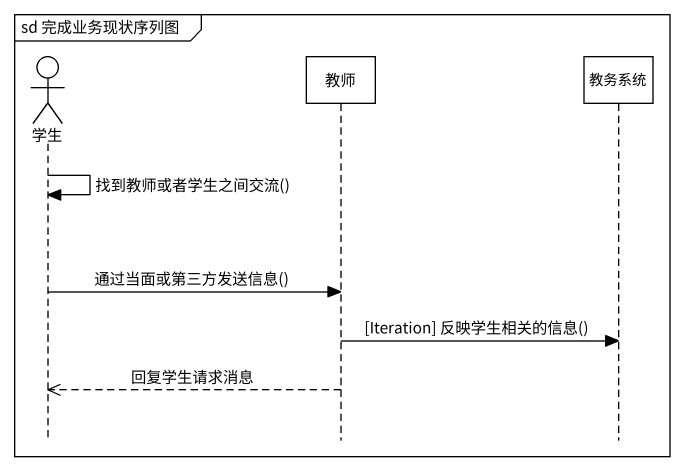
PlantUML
@startuml
mainframe sd 完成业务现状序列图
hide footbox
actor 学生
participant 教师
participant 教务系统

学生 -> 学生 : 找到教师或者学生之间交流()
学生 -> 教师 : 通过当面或第三方发送信息()
教师 -> 教务系统 : [Iteration] 反映学生相关的信息()
教师 -->> 学生 : 回复学生请求消息
@enduml
